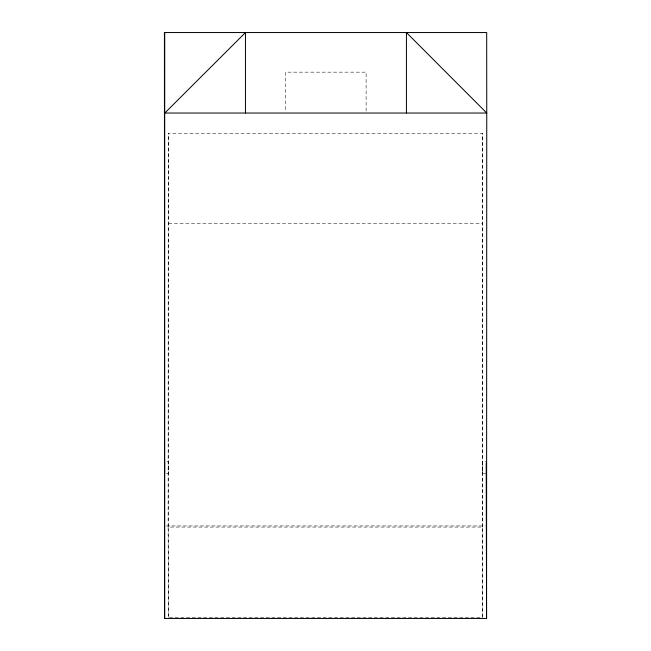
<?xml version="1.0" encoding="UTF-8"?>
<svg xmlns="http://www.w3.org/2000/svg" width="651" height="651" viewBox="0 0 651 651"><rect width="100%" height="100%" fill="white"/><g stroke="black" fill="none" stroke-linecap="round" stroke-linejoin="round"><path stroke-width="0.49" stroke-dasharray="3.25 2.44" d="M168.113 527.05L168.259 133.243L482.481 133.243L482.7 617.343L168.479 617.343L168.113 527.05L482.334 527.05L482.7 617.343M166.485 473.383L168.414 473.383L168.414 464.334M168.479 617.343L168.259 133.243M482.334 527.05L482.481 133.243M486.5 473.383L482.635 473.383L482.627 464.334M168.414 468.915L168.414 461.315L166.485 461.315M168.422 471.617L168.414 473.383M482.643 471.617L482.635 473.383M482.627 470.364L482.635 461.315L486.5 461.315M168.625 223.537L482.839 223.537M166.282 525.935L485.174 525.935M482.635 461.315L482.643 463.081M168.414 461.315L168.422 463.081M366.114 111.044L366.114 72.163L285.626 72.163L285.626 111.044"/><path stroke-width="0.98" d="M164.622 618.45L164.426 32.55L486.688 32.55L486.753 113.038L486.566 618.45L164.622 618.45L164.736 32.55M486.216 462.991L486.566 618.45M406.436 113.038L406.436 32.55L486.753 113.038L164.809 113.038L245.46 32.55L245.46 113.038M164.548 463.081L164.557 473.383L164.557 461.315L164.548 463.081M486.492 465.79L486.5 473.383L486.5 463.081L486.492 465.79"/></g></svg>
